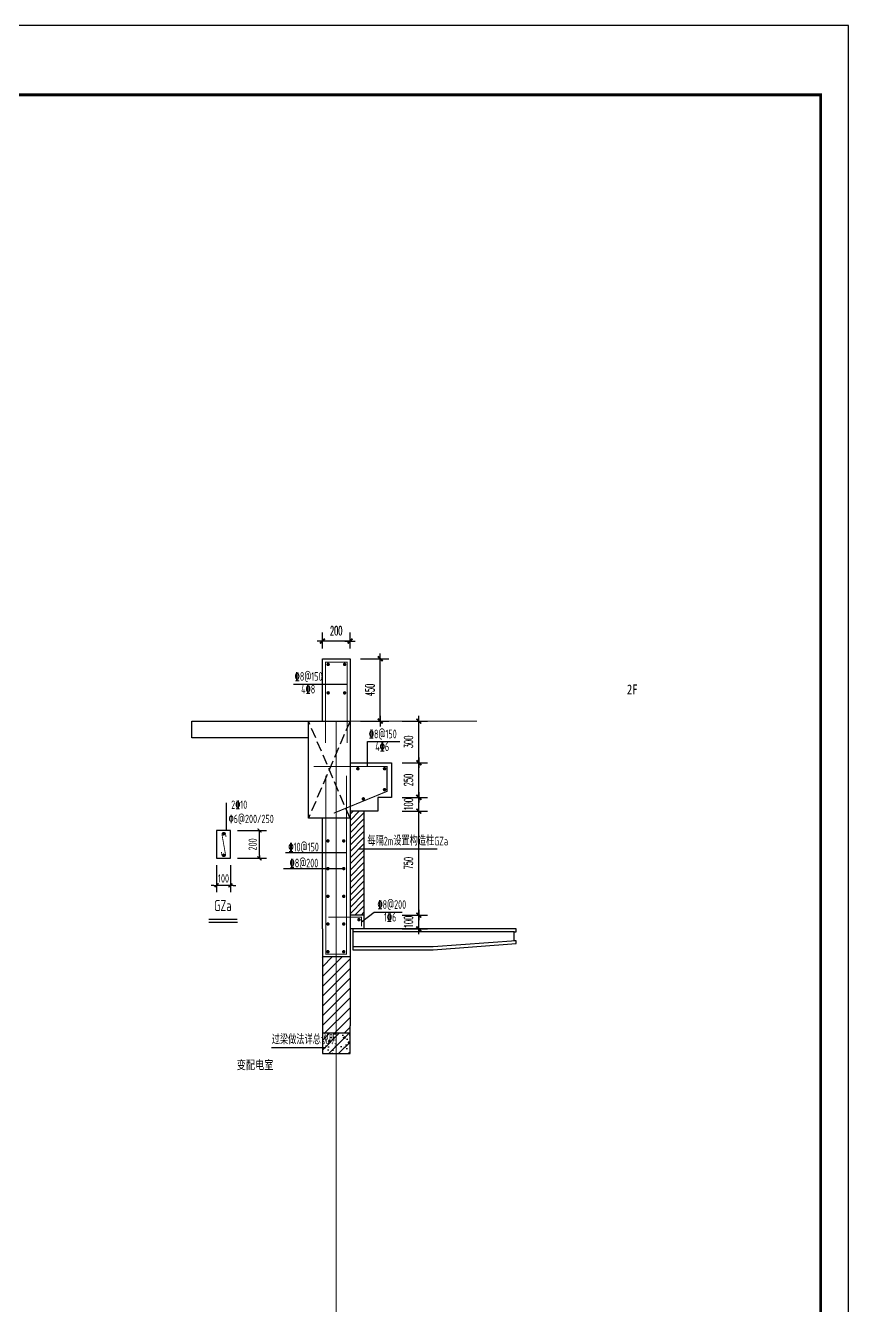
# Model space of a CAD drawing. Extents: x 169490 to 7584583, y -2399407 to 1374371.
# Drawn here: x 1617599 to 1623539, y 688232 to 697470 of the extents above; entities that cross this region are included whole.
import ezdxf
from ezdxf.enums import TextEntityAlignment as Align

# ---------------------------------------------------------------- set-up
doc = ezdxf.new("R2010")
doc.units = 0
doc.header["$LTSCALE"] = 100
for name, pattern in [('ACAD_ISO10W100', [18.5, 12, -3, 0.5, -3]), ('DASH', [0.35, 0.25, -0.1]), ('DIVIDE2', [15.875, 6.35, -3.175, 0, -3.175, 0, -3.175]), ('DOTE', [2.42, 2, -0.2, 0.02, -0.2])]:
    doc.linetypes.add(name, pattern=pattern)
doc.layers.get('0').update_dxf_attribs({"linetype": 'CONTINUOUS'})
doc.layers.get('DEFPOINTS').update_dxf_attribs({"linetype": 'CONTINUOUS'})
for name, color, linetype in [('10', 7, 'DIVIDE2'), ('A-HATH(填充)', 8, 'CONTINUOUS'), ('A-TEXT(房间)', 243, 'CONTINUOUS'), ('PUB_HATCH', 8, 'CONTINUOUS'), ('PUB_TEXT', 4, 'CONTINUOUS'), ('S-BEAM-XRBAR', 20, 'CONTINUOUS'), ('S-DETL-LINE1', 2, 'CONTINUOUS'), ('S-DETL-RBAR', 1, 'CONTINUOUS'), ('S-DETL-TEXT', 7, 'CONTINUOUS'), ('S-SLAB-DIM', 92, 'CONTINUOUS'), ('WALL', 7, 'CONTINUOUS'), ('图框', 140, 'CONTINUOUS'), ('大样详图_文字', 60, 'CONTINUOUS'), ('尺寸标注', 3, 'CONTINUOUS'), ('立面', 73, 'CONTINUOUS')]:
    doc.layers.add(name, color=color, linetype=linetype)
doc.layers.add('DOTE', color=147, linetype='DOTE', lineweight=15)
doc.styles.add('DIM_FONT_T3', font='SIMPLEX', dxfattribs={"width": 0.494118, "bigfont": 'GBCBIG'})
doc.styles.add('TSSD_Dimension', font='Tssdeng.shx', dxfattribs={"width": 0.7, "bigfont": 'tssdchn.shx'})
doc.styles.add('TSSD_REIN', font='tssdeng.shx', dxfattribs={"width": 0.7, "bigfont": 'hztxt.shx'})
doc.styles.add('TXT', font='simplex.shx', dxfattribs={"width": 0.8, "bigfont": 'hztxt.shx'})
doc.styles.add('黑体', font='simhei.ttf', dxfattribs={"width": 0.7})
doc.dimstyles.new('DIMN100$TCH&&25', dxfattribs={"dimtxt": 63.75, "dimasz": 0.25, "dimexe": 62.5, "dimexo": 75, "dimgap": 43.125, "dimtad": 1, "dimdec": 0, "dimzin": 0, "dimdsep": 46, "dimtxsty": 'DIM_FONT_T3', "dimblk": '_DIMX', "dimcen": 0.09, "dimclrt": 7, "dimadec": 0, "dimazin": 0, "dimtfac": 1, "dimtdec": 0, "dimtix": 1, "dimtmove": 2, "dimatfit": 3, "dimldrblk": '_DIMX', "dimfxl": 10, "dimtolj": 1, "dimtzin": 0, "dimarcsym": 0})
doc.dimstyles.new('TSSD_20_100', dxfattribs={"dimtxt": 300, "dimasz": 100, "dimexe": 250, "dimexo": 250, "dimgap": 100, "dimtad": 1, "dimdec": 0, "dimlfac": 0.2, "dimzin": 0, "dimdsep": 46, "dimtxsty": 'TSSD_Dimension', "dimblk": '_TSDBK', "dimcen": 0, "dimclrt": 7, "dimadec": 0, "dimazin": 0, "dimtfac": 1, "dimtdec": 0, "dimtix": 1, "dimtmove": 2, "dimatfit": 3, "dimldrblk": '_TSDBK', "dimfxl": 1, "dimtolj": 1, "dimtzin": 0, "dimarcsym": 0})

# ---------------------------------------------------------------- blocks, each defined once
blk = doc.blocks.new('_DIMX')
blk.add_line((-150, 0), (150, 0))
at = {"const_width": 50}
blk.add_lwpolyline([(-70, -70), (70, 70)], dxfattribs=at)
blk = doc.blocks.new('*D1040')
at = {"layer": 'DEFPOINTS', "color": 0, "transparency": 16777216}
for p in [(1619941.2, 692899.2), (1620159.7, 692899.2), (1619941.2, 692449.2)]:
    blk.add_point(p, dxfattribs=at)
at = {"layer": '尺寸标注', "color": 0, "lineweight": -2, "transparency": 16777216}
for p, q in [((1620016.2, 692899.2), (1620222.2, 692899.2)), ((1620159.7, 692449.5), (1620159.7, 692899)), ((1620016.2, 692449.2), (1620222.2, 692449.2))]:
    blk.add_line(p, q, dxfattribs=at)
at = {"layer": '尺寸标注', "color": 0, "lineweight": -2, "transparency": 16777216, "xscale": 0.25, "yscale": 0.25, "zscale": 0.25}
for p, rotation in [((1620159.7, 692899.2), 90), ((1620159.7, 692449.2), 270)]:
    blk.add_blockref('_DIMX', p, dxfattribs=dict(at, rotation=rotation))
at = {"layer": '尺寸标注', "color": 7, "transparency": 16777216, "insert": (1620084.7, 692674.2), "char_height": 63.75, "attachment_point": 5, "rotation": 90, "style": 'DIM_FONT_T3'}
blk.add_mtext('\\A1;450', dxfattribs=at)
blk = doc.blocks.new('*D1041')
at = {"layer": 'DEFPOINTS', "color": 0, "transparency": 16777216}
for p in [(1620241.2, 692449.2), (1620437.6, 692449.2), (1620241.2, 692149.2)]:
    blk.add_point(p, dxfattribs=at)
at = {"layer": '尺寸标注', "color": 0, "lineweight": -2, "transparency": 16777216}
for p, q in [((1620316.2, 692449.2), (1620500.1, 692449.2)), ((1620437.6, 692149.5), (1620437.6, 692449)), ((1620316.2, 692149.2), (1620500.1, 692149.2))]:
    blk.add_line(p, q, dxfattribs=at)
at = {"layer": '尺寸标注', "color": 0, "lineweight": -2, "transparency": 16777216, "xscale": 0.25, "yscale": 0.25, "zscale": 0.25}
for p, rotation in [((1620437.6, 692449.2), 90), ((1620437.6, 692149.2), 270)]:
    blk.add_blockref('_DIMX', p, dxfattribs=dict(at, rotation=rotation))
at = {"layer": '尺寸标注', "color": 7, "transparency": 16777216, "insert": (1620362.6, 692299.2), "char_height": 63.75, "attachment_point": 5, "rotation": 90, "style": 'DIM_FONT_T3'}
blk.add_mtext('\\A1;300', dxfattribs=at)
blk = doc.blocks.new('*D1042')
at = {"layer": 'DEFPOINTS', "color": 0, "transparency": 16777216}
for p in [(1620241.2, 692149.2), (1620437.6, 692149.2), (1620241.2, 691899.2)]:
    blk.add_point(p, dxfattribs=at)
at = {"layer": '尺寸标注', "color": 0, "lineweight": -2, "transparency": 16777216}
for p, q in [((1620316.2, 692149.2), (1620500.1, 692149.2)), ((1620437.6, 691899.5), (1620437.6, 692149)), ((1620316.2, 691899.2), (1620500.1, 691899.2))]:
    blk.add_line(p, q, dxfattribs=at)
at = {"layer": '尺寸标注', "color": 0, "lineweight": -2, "transparency": 16777216, "xscale": 0.25, "yscale": 0.25, "zscale": 0.25}
for p, rotation in [((1620437.6, 692149.2), 90), ((1620437.6, 691899.2), 270)]:
    blk.add_blockref('_DIMX', p, dxfattribs=dict(at, rotation=rotation))
at = {"layer": '尺寸标注', "color": 7, "transparency": 16777216, "insert": (1620362.6, 692024.2), "char_height": 63.75, "attachment_point": 5, "rotation": 90, "style": 'DIM_FONT_T3'}
blk.add_mtext('\\A1;250', dxfattribs=at)
blk = doc.blocks.new('*D1043')
at = {"layer": 'DEFPOINTS', "color": 0, "transparency": 16777216}
for p in [(1620241.2, 691899.2), (1620437.6, 691899.2), (1620241.2, 691799.2)]:
    blk.add_point(p, dxfattribs=at)
at = {"layer": '尺寸标注', "color": 0, "lineweight": -2, "transparency": 16777216}
for p, q in [((1620316.2, 691899.2), (1620500.1, 691899.2)), ((1620437.6, 691899.5), (1620437.6, 691899.7)), ((1620437.6, 691799.2), (1620437.6, 691899.2)), ((1620316.2, 691799.2), (1620500.1, 691799.2)), ((1620437.6, 691799), (1620437.6, 691798.7))]:
    blk.add_line(p, q, dxfattribs=at)
at = {"layer": '尺寸标注', "color": 0, "lineweight": -2, "transparency": 16777216, "xscale": 0.25, "yscale": 0.25, "zscale": 0.25}
for p, rotation in [((1620437.6, 691899.2), 270), ((1620437.6, 691799.2), 90)]:
    blk.add_blockref('_DIMX', p, dxfattribs=dict(at, rotation=rotation))
at = {"layer": '尺寸标注', "color": 7, "transparency": 16777216, "insert": (1620362.6, 691849.2), "char_height": 63.75, "attachment_point": 5, "rotation": 90, "style": 'DIM_FONT_T3'}
blk.add_mtext('\\A1;100', dxfattribs=at)
blk = doc.blocks.new('*D1044')
at = {"layer": 'DEFPOINTS', "color": 0, "transparency": 16777216}
for p in [(1620241.2, 691049.2), (1620437.6, 691049.2), (1620241.2, 690949.2)]:
    blk.add_point(p, dxfattribs=at)
at = {"layer": '尺寸标注', "color": 0, "lineweight": -2, "transparency": 16777216}
for p, q in [((1620316.2, 691049.2), (1620500.1, 691049.2)), ((1620437.6, 691049.5), (1620437.6, 691049.7)), ((1620437.6, 690949.2), (1620437.6, 691049.2)), ((1620316.2, 690949.2), (1620500.1, 690949.2)), ((1620437.6, 690949), (1620437.6, 690948.7))]:
    blk.add_line(p, q, dxfattribs=at)
at = {"layer": '尺寸标注', "color": 0, "lineweight": -2, "transparency": 16777216, "xscale": 0.25, "yscale": 0.25, "zscale": 0.25}
for p, rotation in [((1620437.6, 691049.2), 270), ((1620437.6, 690949.2), 90)]:
    blk.add_blockref('_DIMX', p, dxfattribs=dict(at, rotation=rotation))
at = {"layer": '尺寸标注', "color": 7, "transparency": 16777216, "insert": (1620362.6, 690999.2), "char_height": 63.75, "attachment_point": 5, "rotation": 90, "style": 'DIM_FONT_T3'}
blk.add_mtext('\\A1;100', dxfattribs=at)
blk = doc.blocks.new('*D1089')
at = {"layer": 'DEFPOINTS', "color": 0, "transparency": 16777216}
for p in [(1620241.2, 691799.2), (1620437.6, 691799.2), (1620241.2, 691049.2)]:
    blk.add_point(p, dxfattribs=at)
at = {"layer": '尺寸标注', "color": 0, "lineweight": -2, "transparency": 16777216}
for p, q in [((1620316.2, 691799.2), (1620500.1, 691799.2)), ((1620437.6, 691049.5), (1620437.6, 691799)), ((1620316.2, 691049.2), (1620500.1, 691049.2))]:
    blk.add_line(p, q, dxfattribs=at)
at = {"layer": '尺寸标注', "color": 0, "lineweight": -2, "transparency": 16777216, "xscale": 0.25, "yscale": 0.25, "zscale": 0.25}
for p, rotation in [((1620437.6, 691799.2), 90), ((1620437.6, 691049.2), 270)]:
    blk.add_blockref('_DIMX', p, dxfattribs=dict(at, rotation=rotation))
at = {"layer": '尺寸标注', "color": 7, "transparency": 16777216, "insert": (1620362.6, 691424.2), "char_height": 63.75, "attachment_point": 5, "rotation": 90, "style": 'DIM_FONT_T3'}
blk.add_mtext('\\A1;750', dxfattribs=at)
blk = doc.blocks.new('*D1090')
at = {"layer": 'DEFPOINTS', "color": 0, "transparency": 16777216}
for p in [(1619741.2, 693026.8), (1619741.2, 692899.2), (1619941.2, 692899.2)]:
    blk.add_point(p, dxfattribs=at)
at = {"layer": '尺寸标注', "color": 0, "lineweight": -2, "transparency": 16777216}
for p, q in [((1619741.2, 692974.2), (1619741.2, 693089.3)), ((1619940.9, 693026.8), (1619741.4, 693026.8)), ((1619941.2, 692974.2), (1619941.2, 693089.3))]:
    blk.add_line(p, q, dxfattribs=at)
at = {"layer": '尺寸标注', "color": 0, "lineweight": -2, "transparency": 16777216, "xscale": 0.25, "yscale": 0.25, "zscale": 0.25, "rotation": 180}
blk.add_blockref('_DIMX', (1619741.2, 693026.8), dxfattribs=at)
at = {"layer": '尺寸标注', "color": 0, "lineweight": -2, "transparency": 16777216, "xscale": 0.25, "yscale": 0.25, "zscale": 0.25}
blk.add_blockref('_DIMX', (1619941.2, 693026.8), dxfattribs=at)
at = {"layer": '尺寸标注', "color": 7, "transparency": 16777216, "insert": (1619841.2, 693101.8), "char_height": 63.75, "attachment_point": 5, "style": 'DIM_FONT_T3'}
blk.add_mtext('\\A1;200', dxfattribs=at)
blk = doc.blocks.new('_TSDBK')
blk.add_line((-1, 0), (0, 0))
at = {"const_width": 0.5}
blk.add_lwpolyline([(-0.7, -0.7), (0.7, 0.7)], dxfattribs=at)
blk = doc.blocks.new('*D3975')
at = {"layer": 'DEFPOINTS', "color": 0, "transparency": 16777216}
for p in [(2763500, 740316), (2764551, 740316), (2763500, 739316)]:
    blk.add_point(p, dxfattribs=at)
at = {"layer": 'S-SLAB-DIM', "color": 0, "lineweight": -2, "transparency": 16777216}
for p, q in [((2763750, 740316), (2764801, 740316)), ((2764551, 739416), (2764551, 740216)), ((2763750, 739316), (2764801, 739316))]:
    blk.add_line(p, q, dxfattribs=at)
at = {"layer": 'S-SLAB-DIM', "color": 0, "lineweight": -2, "transparency": 16777216, "xscale": 100, "yscale": 100, "zscale": 100}
for p, rotation in [((2764551, 740316), 90), ((2764551, 739316), 270)]:
    blk.add_blockref('_TSDBK', p, dxfattribs=dict(at, rotation=rotation))
at = {"layer": 'S-SLAB-DIM', "color": 7, "transparency": 16777216, "insert": (2764301, 739816), "char_height": 300, "attachment_point": 5, "rotation": 90, "style": 'TSSD_Dimension'}
blk.add_mtext('\\A1;200', dxfattribs=at)
blk = doc.blocks.new('*D3976')
at = {"layer": 'DEFPOINTS', "color": 0, "transparency": 16777216}
for p in [(2763000, 739316), (2763500, 739316), (2763000, 738338)]:
    blk.add_point(p, dxfattribs=at)
at = {"layer": 'S-SLAB-DIM', "color": 0, "lineweight": -2, "transparency": 16777216}
for p, q in [((2763000, 739066), (2763000, 738088)), ((2763500, 739066), (2763500, 738088)), ((2762900, 738338), (2762800, 738338)), ((2763500, 738338), (2763000, 738338)), ((2763600, 738338), (2763700, 738338))]:
    blk.add_line(p, q, dxfattribs=at)
at = {"layer": 'S-SLAB-DIM', "color": 0, "lineweight": -2, "transparency": 16777216, "xscale": 100, "yscale": 100, "zscale": 100}
blk.add_blockref('_TSDBK', (2763000, 738338), dxfattribs=at)
at = {"layer": 'S-SLAB-DIM', "color": 0, "lineweight": -2, "transparency": 16777216, "xscale": 100, "yscale": 100, "zscale": 100, "rotation": 180}
blk.add_blockref('_TSDBK', (2763500, 738338), dxfattribs=at)
at = {"layer": 'S-SLAB-DIM', "color": 7, "transparency": 16777216, "insert": (2763250, 738588), "char_height": 300, "attachment_point": 5, "style": 'TSSD_Dimension'}
blk.add_mtext('\\A1;100', dxfattribs=at)
blk = doc.blocks.new('BW-3345082', base_point=(2762717.9, 737011.7, 0))
at = {"layer": 'S-BEAM-XRBAR', "const_width": 30}
blk.add_lwpolyline([(2763172.5, 739546), (2763193.4, 739427.8, 0.9998467), (2763321.4, 739450.4), (2763193.4, 740175.2, -1.0001533), (2763321.4, 740197.8), (2763342.3, 740079.6)], format="xyb", dxfattribs=at)
at = {"layer": 'S-BEAM-XRBAR', "const_width": 50}
for points in [[(2763232.4, 740186.5, 1), (2763282.4, 740186.5, 1)], [(2763232.4, 739439.1, 1), (2763282.4, 739439.1, 1)]]:
    blk.add_lwpolyline(points, format="xyb", close=True, dxfattribs=at)
at = {"layer": 'S-DETL-LINE1'}
blk.add_lwpolyline([(2763499.5, 740316.5), (2762999.5, 740316.5), (2762999.5, 739316.5), (2763499.5, 739316.5)], close=True, dxfattribs=at)
at = {"layer": 'S-DETL-TEXT'}
blk.add_line((2762717.9, 737011.7), (2763748.5, 737011.7), dxfattribs=at)
at = {"layer": 'S-DETL-TEXT', "const_width": 50}
blk.add_lwpolyline([(2762717.9, 737111.7), (2763748.5, 737111.7)], dxfattribs=at)
at = {"layer": '大样详图_文字'}
blk.add_lwpolyline([(2763358, 740316.5), (2763358, 741314.4)], dxfattribs=at)
at = {"layer": 'S-DETL-TEXT', "style": 'TSSD_REIN', "width": 0.7}
blk.add_text('GZa', height=400, dxfattribs=at).set_placement((2763225.5, 737286.7), align=Align.BOTTOM_CENTER)
at = {"layer": '大样详图_文字', "style": 'TSSD_REIN', "width": 0.7}
blk.add_text('2%%13210', height=300, dxfattribs=at).set_placement((2764107.1, 741009.4), align=Align.BOTTOM_RIGHT)
blk.add_text('%%1306@200/250', height=300, dxfattribs=at).set_placement((2763434.3, 740586.3))
at = {"layer": 'S-SLAB-DIM'}
for base, p2, angle, picture, middle in [((2764551.2, 740316.5), (2763499.5, 740316.5), 90, '*D3975', (2764301.2, 739816.5)), ((2762999.5, 738338.5), (2762999.5, 739316.5), 180, '*D3976', (2763249.5, 738588.5))]:
    dim = blk.add_linear_dim(base=base, p1=(2763499.5, 739316.5), p2=p2, angle=angle, dimstyle='TSSD_20_100', dxfattribs=at)
    dim.commit()
    dim.dimension.update_dxf_attribs({"geometry": picture, "text_midpoint": middle})

msp = doc.modelspace()

# ---------------------------------------------------------------- hatches: boundary and pattern name
at = {"layer": 'A-HATH(填充)'}
h = msp.add_hatch(dxfattribs=at)
h.set_pattern_fill('钢筋混凝土', color=256, scale=20, style=0)
h.set_pattern_definition([(45, (107592.945, -239983.68), (-35.355339, 35.355339), []), (50, (107592.95, -239983.68), (143.4520365, -12.550427), [15, -165]), (355, (107592.95, -239983.68), (-27.750267, 150.438427), [12, -132]), (100.4514, (107604.9, -239984.72), (115.701876, 137.887908), [12.748038, -140.228422]), (46.1842, (107592.95, -239943.68), (213.44821, -33.103803), [22.5, -247.5]), (96.6356, (107610.73, -239946.44), (186.93254, 194.823574), [19.122058, -210.3426]), (351.1842, (107592.95, -239943.68), (186.93239, 194.82372), [18, -198]), (21, (107612.95, -239953.68), (119.3814104, -80.523778), [15, -165]), (326, (107612.95, -239953.68), (48.663066, 145.030009), [12, -132]), (71.4514, (107622.9, -239960.39), (168.044526, 64.506099), [12.748038, -140.228422]), (37.5, (107592.945, -239983.68), (2.431971, 66.5787708), [0, -130.4, 0, -134, 0, -132.5]), (7.5, (107592.945, -239983.68), (52.6139075, 78.8823424), [0, -76.4, 0, -127.4, 0, -50.5]), (327.5, (107548.345, -239983.68), (106.7644872, -4.5109743), [0, -50, 0, -156, 0, -207]), (317.5, (107528.35, -239983.68), (116.637234, 20.0209965), [0, -65, 0, -103.6, 0, -147])])
h.paths.add_polyline_path([(1619941.2, 690199.2), (1619741.2, 690199.2), (1619741.2, 690049.2), (1619941.2, 690049.2)])
at = {"layer": 'PUB_HATCH'}
h = msp.add_hatch(dxfattribs=at)
h.set_pattern_fill('ANSI31', color=256, scale=10, style=0)
h.set_pattern_definition([(45, (-4975110.2, 2785887.355), (-22.4506403, 22.4506403), [])])
h.paths.add_polyline_path([(1620041.2, 691799.2), (1619941.2, 691799.2), (1619941.2, 691049.2), (1620041.2, 691049.2)])
h = msp.add_hatch(dxfattribs=at)
h.set_pattern_fill('普通砖', color=256, scale=20, style=0)
h.set_pattern_definition([(45, (107592.945, -239947.777), (-35.3553532, 35.3553532), [])])
h.paths.add_polyline_path([(1619941.2, 690749.2), (1619741.2, 690749.2), (1619741.2, 690199.2), (1619941.2, 690199.2)])

# ---------------------------------------------------------------- linework, layer by layer
at = {"layer": '10', "ltscale": 10}
for p, q in [((1620024.1, 691001.5), (1620114.8, 691070.9)), ((1620114.8, 691070.9), (1620316.2, 691070.9)), ((1619374, 690094.2), (1619765.6, 690094.2))]:
    msp.add_line(p, q, dxfattribs=at)
at = {"layer": 'DOTE', "linetype": 'ACAD_ISO10W100', "ltscale": 100}
for p, q in [((1618799.4, 692449.2), (1620857.1, 692449.2)), ((1619841.2, 692449.2), (1619841.2, 685749.2))]:
    msp.add_line(p, q, dxfattribs=at)
at = {"layer": 'S-DETL-RBAR', "const_width": 7.5}
for points in [[(1619764.5, 692291.5), (1619764.5, 692874.8), (1619919.7, 692874.8), (1619919.7, 692291.5)], [(1619679.6, 692121.8), (1620207.8, 692121.8), (1620207.8, 691942.4), (1619823.5, 691784.9)], [(1619765.4, 692055.8), (1619765.4, 690767.7), (1619914.6, 690767.7), (1619914.6, 692055.8)], [(1620024.1, 690968.8), (1620024.1, 691034.1), (1619785.4, 691034.1)]]:
    msp.add_lwpolyline(points, dxfattribs=at)
at = {"layer": 'S-DETL-RBAR', "const_width": 12.5}
for points in [[(1619789.2, 692858.5, -1), (1619776.7, 692858.5, -1)], [(1619908.2, 692858.5, -1), (1619895.7, 692858.5, -1)], [(1619789.2, 692653.1, -1), (1619776.7, 692653.1, -1)], [(1619908.2, 692653.1, -1), (1619895.7, 692653.1, -1)], [(1620003.6, 692105.5, -1), (1619991.1, 692105.5, -1)], [(1620196.2, 692105.5, -1), (1620183.7, 692105.5, -1)], [(1620043.1, 691888.3, -1), (1620030.6, 691888.3, -1)], [(1620196.2, 691955, -1), (1620183.7, 691955, -1)], [(1619787.3, 691584.8, -1), (1619774.8, 691584.8, -1)], [(1619901.9, 691584.8, -1), (1619889.4, 691584.8, -1)], [(1619787.3, 691384.8, -1), (1619774.8, 691384.8, -1)], [(1619901.9, 691384.8, -1), (1619889.4, 691384.8, -1)], [(1619787.3, 691184.8, -1), (1619774.8, 691184.8, -1)], [(1619901.9, 691184.8, -1), (1619889.4, 691184.8, -1)], [(1619787.3, 690984.8, -1), (1619774.8, 690984.8, -1)], [(1619901.9, 690984.8, -1), (1619889.4, 690984.8, -1)], [(1620011.3, 691016, -1), (1619998.8, 691016, -1)], [(1619787.3, 690784.8, -1), (1619774.8, 690784.8, -1)], [(1619901.9, 690784.8, -1), (1619889.4, 690784.8, -1)]]:
    msp.add_lwpolyline(points, format="xyb", close=True, dxfattribs=at)
at = {"layer": 'S-DETL-TEXT'}
for p, q in [((1619532.4, 692717), (1619919.7, 692717)), ((1620067.8, 692121.8), (1620067.8, 692301.9)), ((1620067.8, 692301.9), (1620299.8, 692301.9)), ((1619474.2, 691500.4), (1619914.6, 691500.4)), ((1619461.4, 691384.8), (1619901.9, 691384.8))]:
    msp.add_line(p, q, dxfattribs=at)
at = {"layer": 'S-DETL-TEXT', "color": 2}
msp.add_line((1620004.5, 691526.4), (1620570.9, 691526.4), dxfattribs=at)
at = {"layer": 'WALL'}
for p, q in [((1619741.2, 692449.2), (1619741.2, 692899.2)), ((1619741.2, 692899.2), (1619941.2, 692899.2)), ((1619941.2, 692899.2), (1619941.2, 691749.2)), ((1618799.4, 692329.2), (1618799.4, 692449.2)), ((1618799.4, 692449.2), (1619941.2, 692449.2)), ((1619641.2, 691749.2), (1619641.2, 692449.2)), ((1619641.2, 692329.2), (1618799.4, 692329.2)), ((1619941.2, 692149.2), (1620241.2, 692149.2)), ((1620241.2, 692149.2), (1620241.2, 691899.2)), ((1620241.2, 691899.2), (1620141.2, 691899.2)), ((1620141.2, 691899.2), (1620141.2, 691799.2)), ((1619941.2, 691749.2), (1619641.2, 691749.2)), ((1619741.2, 690949.2), (1619741.2, 691749.2)), ((1620141.2, 691799.2), (1619941.2, 691799.2)), ((1619941.2, 691749.2), (1619941.2, 690249.2)), ((1620041.2, 691799.2), (1620041.2, 690949.2)), ((1620041.2, 691049.2), (1619941.2, 691049.2)), ((1619741.2, 690949.2), (1619741.2, 690249.2)), ((1620041.2, 690949.2), (1619941.2, 690949.2)), ((1619741.2, 690749.2), (1619941.2, 690749.2)), ((1619741.2, 690249.2), (1619741.2, 690049.2)), ((1619941.2, 690049.2), (1619941.2, 690249.2)), ((1619741.2, 690199.2), (1619941.2, 690199.2)), ((1619741.2, 690049.2), (1619941.2, 690049.2))]:
    msp.add_line(p, q, dxfattribs=at)
at = {"layer": 'WALL', "linetype": 'DASH', "ltscale": 3}
for p, q in [((1619941.2, 692449.2), (1619641.2, 691749.2)), ((1619941.2, 691749.2), (1619641.2, 692449.2))]:
    msp.add_line(p, q, dxfattribs=at)
at = {"layer": '图框'}
msp.add_lwpolyline([(1611658.8, 697469.6), (1611658.8, 680649.6), (1623538.8, 680649.6), (1623538.8, 697469.6)], close=True, dxfattribs=at)
at = {"layer": '图框', "const_width": 20}
msp.add_lwpolyline([(1611858.8, 696969.6), (1611858.8, 680849.6), (1623338.8, 680849.6), (1623338.8, 696969.6)], close=True, dxfattribs=at)
at = {"layer": '立面', "color": 4}
msp.add_line((1621126.2, 690929.2), (1619961.2, 690929.2), dxfattribs=at)
for points in [[(1619961.2, 690799.2), (1620541.2, 690799.2), (1621141.2, 690844.2), (1621141.2, 690864.2), (1621126.2, 690863), (1621126.2, 690929.2), (1621141.2, 690929.2), (1621141.2, 690949.2), (1619961.2, 690949.2), (1619961.2, 690799.2)], [(1621141.2, 690864.1), (1620541.9, 690819.2), (1619961.2, 690819.2)]]:
    msp.add_lwpolyline(points, dxfattribs=at)

# ---------------------------------------------------------------- block references
at = {"layer": 'S-DETL-LINE1', "xscale": 0.2, "yscale": 0.2, "zscale": 0.2}
msp.add_blockref('BW-3345082', (1618921.3, 690998.6, 0), dxfattribs=at)

# ---------------------------------------------------------------- texts
at = {"layer": 'A-TEXT(房间)', "style": '黑体', "width": 0.8}
msp.add_text('2F', height=70, dxfattribs=at).set_placement((1621940, 692643.7))
at = {"layer": 'PUB_TEXT', "color": 7, "style": 'TXT', "width": 0.7}
msp.add_text('变配电室', height=70, dxfattribs=at).set_placement((1619123.2, 689929.8, 0))
at = {"layer": 'S-DETL-TEXT', "style": 'TSSD_REIN', "width": 0.7}
for s, p in [('%%1328@150', (1619541.1, 692740.4)), ('4%%1328', (1619588, 692648.6)), ('%%1328@150', (1620076.5, 692325.2)), ('4%%1326', (1620123.4, 692233.5)), ('%%13210@150', (1619496.1, 691509.2)), ('%%1328@200', (1619504.6, 691393.6)), ('%%1328@200', (1620138.8, 691094.3)), ('1%%1326', (1620185.7, 691002.5)), ('过梁做法详总说明', (1619376.1, 690117.6))]:
    msp.add_text(s, height=62.5, dxfattribs=at).set_placement(p)
at = {"layer": 'S-DETL-TEXT', "color": 2, "style": 'TSSD_REIN', "width": 0.7}
msp.add_text('每隔2m设置构造柱GZa', height=62.5, dxfattribs=at).set_placement((1620066.4, 691552.4))

# ---------------------------------------------------------------- dimensions: what is measured, and where the dimension line sits
at = {"layer": '尺寸标注'}
dim = msp.add_linear_dim(base=(1619741.2, 693026.8), p1=(1619941.2, 692899.2), p2=(1619741.2, 692899.2), dimstyle='DIMN100$TCH&&25', dxfattribs=at)
dim.commit()
dim.dimension.update_dxf_attribs({"geometry": '*D1090', "text_midpoint": (1619841.2, 693101.8)})
for p1, p2, distance, picture, middle in [((1619941.2, 692449.2), (1619941.2, 692899.2), -218.6, '*D1040', (1620084.7, 692674.2)), ((1620241.2, 692149.2), (1620241.2, 692449.2), -196.4, '*D1041', (1620362.6, 692299.2)), ((1620241.2, 691899.2), (1620241.2, 692149.2), -196.4, '*D1042', (1620362.6, 692024.2)), ((1620241.2, 691799.2), (1620241.2, 691899.2), -196.4, '*D1043', (1620362.6, 691849.2)), ((1620241.2, 691049.2), (1620241.2, 691799.2), -196.4, '*D1089', (1620362.6, 691424.2)), ((1620241.2, 690949.2), (1620241.2, 691049.2), -196.4, '*D1044', (1620362.6, 690999.2))]:
    dim = msp.add_aligned_dim(p1=p1, p2=p2, distance=distance, dimstyle='DIMN100$TCH&&25', dxfattribs=at)
    dim.commit()
    dim.dimension.update_dxf_attribs({"geometry": picture, "text_midpoint": middle})

doc.saveas('drawing.dxf')
